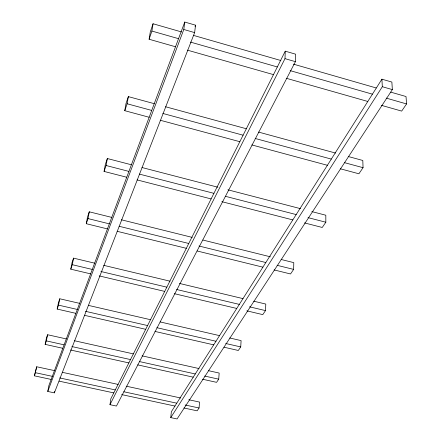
<?xml version="1.0" encoding="UTF-8"?>
<svg xmlns="http://www.w3.org/2000/svg" width="441" height="441" viewBox="0 0 441 441"><rect width="100%" height="100%" fill="white"/><g stroke="black" fill="none" stroke-linecap="round" stroke-linejoin="round"><path stroke-width="0.66" d="M274.104 269.925L290.525 273.966L293.64 269.401L293.789 262.627L281.093 259.473M295.415 61.657L295.602 54.171L285.25 51.173L110.845 398.769L109.974 404.684L116.441 406.056L295.415 61.657L284.996 58.653L285.25 51.173M246.861 310.855L262.781 314.62L265.515 310.613L265.791 304.064L253.735 301.186M224.006 347.21L238.311 350.479L240.731 346.929L241.1 340.606L229.728 337.982M202.59 379.238L216.57 382.336L218.725 379.172L219.171 373.058L208.45 370.666M183.941 407.991L197.127 410.825L199.062 407.991L199.564 402.082L188.798 399.75M170.755 417.605L171.373 411.707L381.912 79.182L391.873 82.065L392.341 89.6L177.073 418.95L170.755 417.605L382.314 86.712L381.912 79.182M194.635 32.606L195.523 25.17L184.757 22.05L48.89 385.522L47.755 391.448L54.375 392.859L194.635 32.606L183.792 29.481L184.757 22.05M175.518 46.763L149.108 39.249L151.897 31.052L153.06 23.759L181.538 31.95M149.108 39.249L150.276 31.967L153.06 23.759M149.163 117.262L124.77 110.691L127.124 103.773L128.348 96.618L154.251 103.674M124.77 110.691L125.994 103.552L128.348 96.618M126.743 177.249L104.076 171.428L106.094 165.513L107.345 158.534L131.324 164.758M104.076 171.428L105.333 164.471L107.345 158.534M107.433 228.912L86.265 223.703L88.013 218.587L89.275 211.812L111.997 217.457M54.375 392.859L54.618 391.542M86.265 223.703L87.527 216.95L89.275 211.812M90.626 273.867L70.775 269.17L72.302 264.699L73.559 258.134L94.991 263.255M70.775 269.17L72.037 262.627L73.559 258.134M75.869 313.347L57.181 309.075L58.427 302.741L59.772 298.783L79.843 303.408M57.181 309.075L58.526 305.133L59.772 298.783M62.809 348.291L45.153 344.377L46.382 338.253L47.578 334.736L66.343 338.925M45.153 344.377L46.344 340.882L47.578 334.736M51.167 379.436L34.437 375.837L36.713 366.769L54.882 370.705M34.437 375.837L36.713 366.769M47.755 391.448L183.792 29.481M195.027 26.443L195.523 25.17M109.974 404.684L284.996 58.653M311.831 211.597L325.816 215.225L325.838 222.225L322.255 227.468L304.538 222.92M348.197 156.494L362.811 160.474L363.053 167.69L358.897 173.787L340.397 168.798M390.787 92.147L406.018 96.529L406.563 103.938L401.674 111.099L381.443 105.344M59.16 381.156L113.789 392.903M121.628 394.59L174.95 406.056M62.28 372.314L118.138 384.425M126.214 386.178L180.722 397.997M35.501 372.711L52.325 376.338M59.695 377.931L115.288 389.921M123.838 391.762L176.769 403.184M185.148 404.987L199.062 407.991M46.344 340.882L64.105 344.829M71.839 346.543L130.508 359.575M139.4 361.554L195.269 373.962M204.668 376.052L218.725 379.172M70.51 349.994L128.838 362.91M137.702 364.872L193.241 377.171M74.386 340.722L133.375 353.897M142.09 355.843L199.062 368.571M58.526 305.133L77.329 309.45M85.477 311.318L147.575 325.563M156.875 327.696L215.98 341.251M225.693 343.484L240.731 346.929M84.65 315.354L145.695 329.306M154.945 331.423L213.703 344.851M88.542 305.415L150.772 319.769M160.138 321.93L219.69 335.667M72.302 264.699L92.279 269.445M100.895 271.496L166.841 287.168M176.571 289.478L239.32 304.389M249.501 306.809L265.515 310.613M99.192 275.895L164.714 291.407M174.404 293.7L236.745 308.457M103.701 265.333L170.011 281.182M179.388 283.42L243.019 298.623M88.013 218.587L109.324 223.852M119.125 226.277L188.759 243.482M198.985 246.012L265.824 262.527M277.108 265.317L293.64 269.401M117.179 231.31L186.328 248.327M197.155 250.99L262.891 267.163M121.352 219.783L192.199 237.385M202.893 240.042L270.399 256.816M137.085 179.906L211.118 198.924M221.829 201.675L292.807 219.905M141.98 167.525L217.915 187.227M227.903 189.817L300.508 208.659M106.094 165.513L128.926 171.406M139.339 174.09L213.918 193.34M225.351 196.289L296.187 214.574M308 217.622L325.838 222.225M160.188 120.233L239.827 141.699M251.839 144.935L327.387 165.292M127.124 103.773L151.715 110.432M162.817 113.442L243.09 135.189M255.174 138.463L331.312 159.091M344.305 162.613L363.053 167.69M165.54 106.75L246.574 128.816M258.531 132.074L335.579 153.06M187.331 50.125L273.481 74.628M286.209 78.25L367.8 101.463M151.897 31.052L178.539 38.676M190.435 42.082L277.328 66.955M290.145 70.621L372.419 94.17M386.173 98.1L406.563 103.938M193.456 35.379L280.862 60.527M293.447 64.143L376.217 87.957M382.314 86.712L392.341 89.6"/></g></svg>
